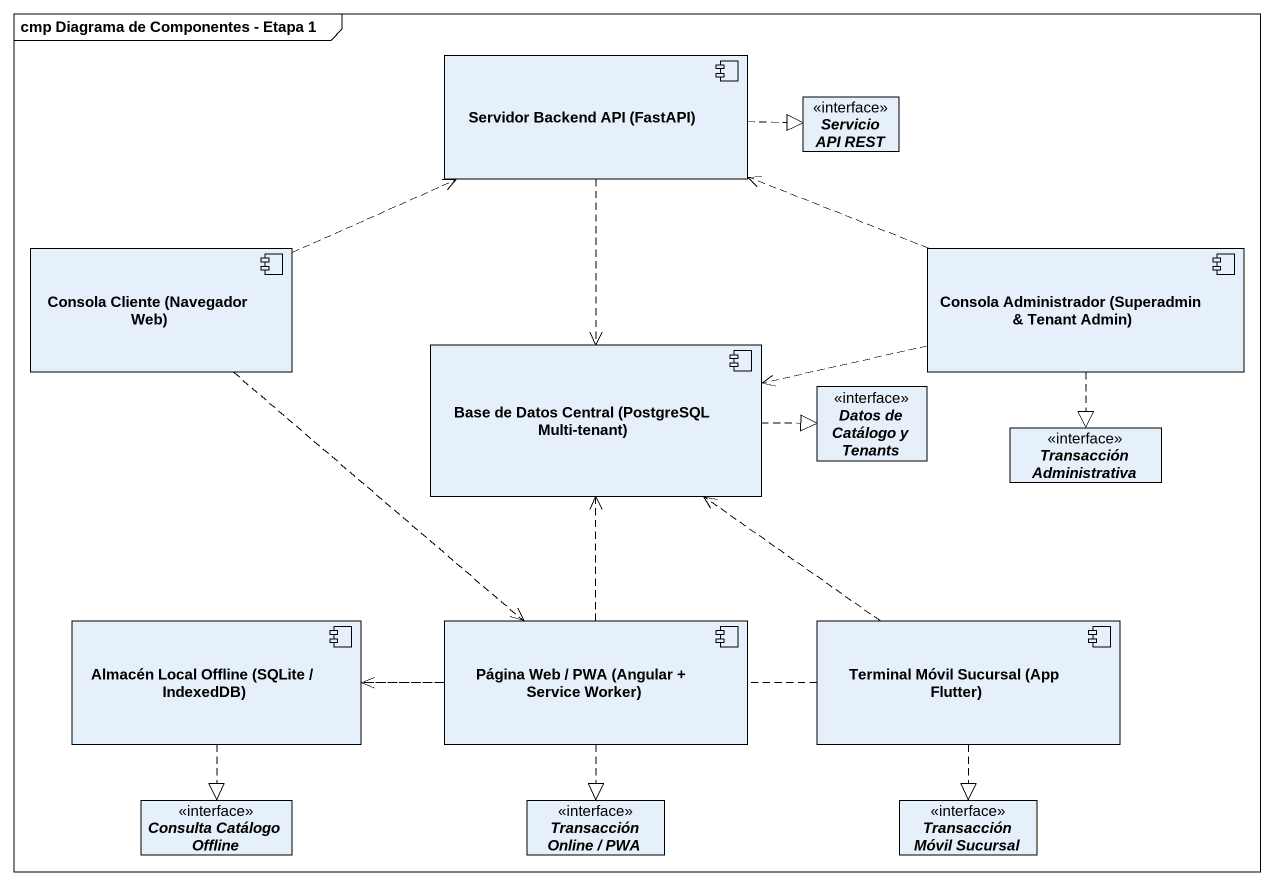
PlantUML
@startuml
mainframe cmp Diagrama de Componentes - Etapa 1
allowmixing
hide circle
hide empty members
component "Servidor Backend API (FastAPI)" as Servidor_Backend_API_FastAPI
interface "Servicio API REST" as Servicio_API_REST
component "Consola Cliente (Navegador Web)" as Consola_Cliente_Navegador
component "Consola Administrador (Superadmin & Tenant Admin)" as Consola_Administrador
component "Base de Datos Central (PostgreSQL Multi-tenant)" as Base_de_Datos_Central
interface "Datos de Catálogo y Tenants" as Datos_de_Catálogo_y_Tenants
interface "Transacción Administrativa" as Transacción_Administrativa
component "Almacén Local Offline (SQLite / IndexedDB)" as Almacén_Local_Offline
component "Página Web / PWA (Angular + Service Worker)" as Página_Web_PWA_Angular
component "Terminal Móvil Sucursal (App Flutter)" as Terminal_Móvil_Sucursal_App
interface "Consulta Catálogo Offline" as Consulta_Catálogo_Offline
interface "Transacción Online / PWA" as Transacción_Online_PWA
interface "Transacción Móvil Sucursal" as Transacción_Móvil_Sucursal
Servidor_Backend_API_FastAPI .right.|> Servicio_API_REST
Servidor_Backend_API_FastAPI ..> Base_de_Datos_Central
Consola_Cliente_Navegador .right.> Servidor_Backend_API_FastAPI
Consola_Cliente_Navegador ..> Página_Web_PWA_Angular
Consola_Administrador .left.> Servidor_Backend_API_FastAPI
Consola_Administrador .left.> Base_de_Datos_Central
Consola_Administrador ..|> Transacción_Administrativa
Base_de_Datos_Central .right.|> Datos_de_Catálogo_y_Tenants
Almacén_Local_Offline ..|> Consulta_Catálogo_Offline
Página_Web_PWA_Angular .up.> Base_de_Datos_Central
Página_Web_PWA_Angular .left.> Almacén_Local_Offline
Página_Web_PWA_Angular ..|> Transacción_Online_PWA
Terminal_Móvil_Sucursal_App .up.> Base_de_Datos_Central
Terminal_Móvil_Sucursal_App .left.> Almacén_Local_Offline
Terminal_Móvil_Sucursal_App ..|> Transacción_Móvil_Sucursal
@enduml
